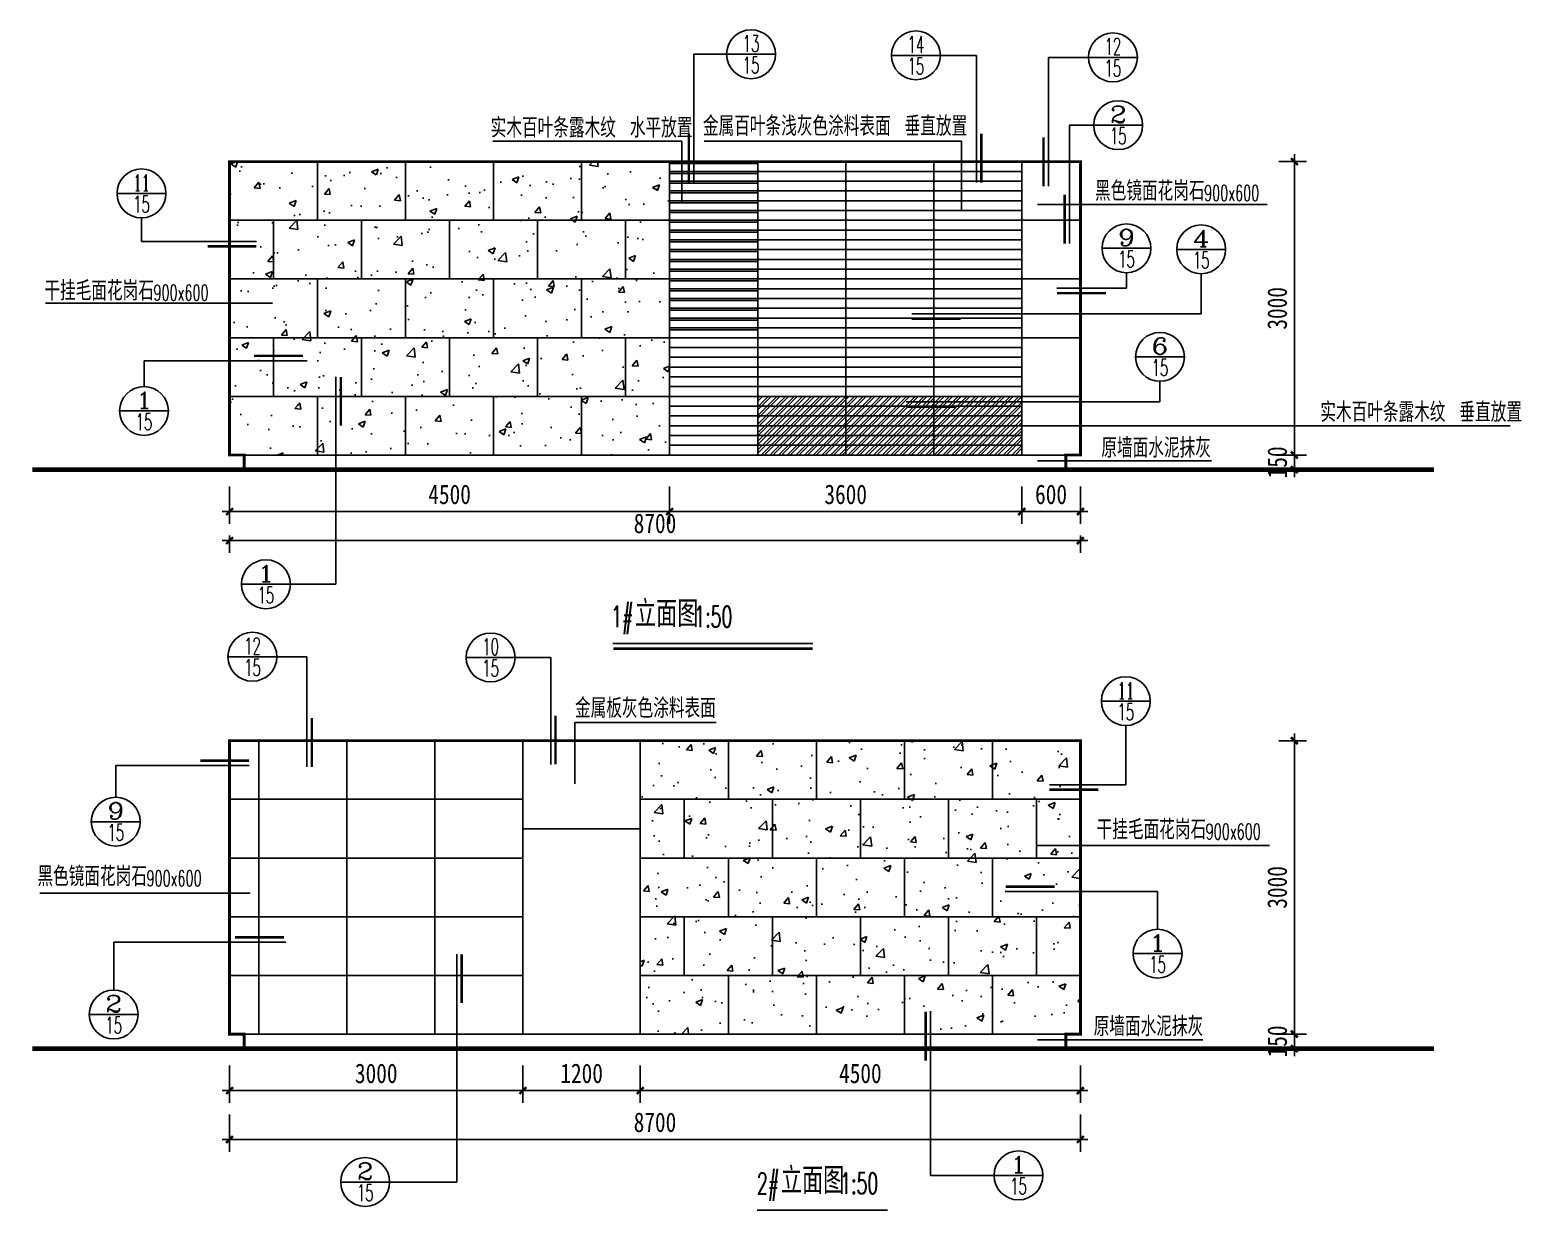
# Model space of a CAD drawing. Extents: x -18924 to 13328, y 126708 to 150963.
# Drawn here: x -18850 to -3601, y 138893 to 150963 of the extents above; entities that cross this region are included whole.
import ezdxf
from ezdxf.enums import TextEntityAlignment as Align

# ---------------------------------------------------------------- set-up
doc = ezdxf.new("R2010")
doc.units = 0
doc.header["$LTSCALE"] = 500
doc.header["$MEASUREMENT"] = 0
doc.header["$PDMODE"] = 34
doc.layers.get('0').update_dxf_attribs({"linetype": 'CONTINUOUS'})
doc.layers.get('DEFPOINTS').update_dxf_attribs({"linetype": 'CONTINUOUS'})
doc.layers.add('L-OBJECT', color=4, linetype='CONTINUOUS')
doc.layers.add('PUB_DIM', color=3, linetype='CONTINUOUS')
doc.styles.add('_HZTXT', font='txt.shx', dxfattribs={"width": 0.8, "bigfont": 'HZTXT.shx'})
doc.styles.add('_ROMANS', font='ROMANS.shx', dxfattribs={"width": 0.6})
doc.styles.add('COMP', font='COMPLEX', dxfattribs={"bigfont": 'hztxt'})
doc.styles.add('DIM_FONT', font='simhei.ttf', dxfattribs={"width": 0.8, "height": 200})
doc.dimstyles.new('DIMB', dxfattribs={"dimtxt": 300, "dimasz": 1, "dimexe": 250, "dimexo": 300, "dimgap": 150, "dimtad": 1, "dimdec": 0, "dimzin": 0, "dimtxsty": 'DIM_FONT', "dimblk": '_DIMX', "dimblk1": '_DIMX', "dimblk2": '_DIMX', "dimcen": 0.09, "dimse2": 1, "dimclrt": 7, "dimazin": 3, "dimtfac": 1, "dimtdec": 0, "dimtix": 1, "dimtmove": 0, "dimatfit": 3, "dimtolj": 1, "dimtzin": 0})
doc.dimstyles.new('DIMB50', dxfattribs={"dimscale": 0.5, "dimtxt": 300, "dimasz": 1, "dimexe": 250, "dimexo": 300, "dimgap": 150, "dimtad": 1, "dimdec": 0, "dimzin": 0, "dimtxsty": 'DIM_FONT', "dimblk": '_DIMX', "dimblk1": '_DIMX', "dimblk2": '_DIMX', "dimcen": 0.09, "dimse2": 1, "dimclrt": 7, "dimazin": 3, "dimtfac": 1, "dimtdec": 0, "dimtix": 1, "dimtmove": 0, "dimatfit": 3, "dimtolj": 1, "dimtzin": 0})

# ---------------------------------------------------------------- blocks, each defined once
blk = doc.blocks.new('_DIMX')
blk.add_line((-150, 0), (150, 0))
at = {"const_width": 50}
blk.add_lwpolyline([(-70, -70), (70, 70)], dxfattribs=at)
blk = doc.blocks.new('*D3')
at = {"color": 0, "linetype": 'BYBLOCK'}
for p, q in [((-6080, 149615), (-5795, 149615)), ((-5920, 149615), (-5920, 146616)), ((-6080, 146615), (-5795, 146615))]:
    blk.add_line(p, q, dxfattribs=at)
at = {"layer": 'DEFPOINTS', "color": 0, "linetype": 'BYBLOCK'}
for p in [(-6230, 149615), (-6230, 146615), (-5920, 146615)]:
    blk.add_point(p, dxfattribs=at)
at = {"color": 0, "linetype": 'BYBLOCK', "xscale": 0.5, "yscale": 0.5, "zscale": 0.5}
for p, rotation in [((-5920, 149615), 90), ((-5920, 146615), 270)]:
    blk.add_blockref('_DIMX', p, dxfattribs=dict(at, rotation=rotation))
at = {"color": 7, "linetype": 'BYBLOCK', "insert": (-6095, 148115), "char_height": 200, "attachment_point": 5, "rotation": 90, "style": 'DIM_FONT'}
blk.add_mtext('\\A1;3000', dxfattribs=at)
blk = doc.blocks.new('*D4')
at = {"color": 0, "linetype": 'BYBLOCK'}
for p, q in [((-6080, 146615), (-5795, 146615)), ((-5920, 146616), (-5920, 146616)), ((-5920, 146615), (-5920, 146465)), ((-6080, 146465), (-5795, 146465)), ((-5920, 146465), (-5920, 146464))]:
    blk.add_line(p, q, dxfattribs=at)
at = {"layer": 'DEFPOINTS', "color": 0, "linetype": 'BYBLOCK'}
for p in [(-6230, 146615), (-6230, 146465), (-5920, 146465)]:
    blk.add_point(p, dxfattribs=at)
at = {"color": 0, "linetype": 'BYBLOCK', "xscale": 0.5, "yscale": 0.5, "zscale": 0.5}
for p, rotation in [((-5920, 146615), 270), ((-5920, 146465), 90)]:
    blk.add_blockref('_DIMX', p, dxfattribs=dict(at, rotation=rotation))
at = {"color": 7, "linetype": 'BYBLOCK', "insert": (-6095, 146540), "char_height": 200, "attachment_point": 5, "rotation": 90, "style": 'DIM_FONT'}
blk.add_mtext('\\A1;150', dxfattribs=at)
blk = doc.blocks.new('*D5')
at = {"color": 0, "linetype": 'BYBLOCK'}
for p, q in [((-16808, 145793), (-16808, 145615)), ((-8108, 145793), (-8108, 145615)), ((-16807, 145740), (-8108, 145740))]:
    blk.add_line(p, q, dxfattribs=at)
at = {"layer": 'DEFPOINTS', "color": 0, "linetype": 'BYBLOCK'}
for p in [(-16808, 145943), (-8108, 145943), (-8108, 145740)]:
    blk.add_point(p, dxfattribs=at)
at = {"color": 0, "linetype": 'BYBLOCK', "xscale": 0.5, "yscale": 0.5, "zscale": 0.5, "rotation": 180}
blk.add_blockref('_DIMX', (-16808, 145740), dxfattribs=at)
at = {"color": 0, "linetype": 'BYBLOCK', "xscale": 0.5, "yscale": 0.5, "zscale": 0.5}
blk.add_blockref('_DIMX', (-8108, 145740), dxfattribs=at)
at = {"color": 7, "linetype": 'BYBLOCK', "insert": (-12458, 145915), "char_height": 200, "attachment_point": 5, "style": 'DIM_FONT'}
blk.add_mtext('\\A1;8700', dxfattribs=at)
blk = doc.blocks.new('*D6')
at = {"color": 0, "linetype": 'BYBLOCK'}
for p, q in [((-6080, 143694), (-5795, 143694)), ((-5920, 143694), (-5920, 140695)), ((-6080, 140694), (-5795, 140694))]:
    blk.add_line(p, q, dxfattribs=at)
at = {"layer": 'DEFPOINTS', "color": 0, "linetype": 'BYBLOCK'}
for p in [(-6230, 143694), (-6230, 140694), (-5920, 140694)]:
    blk.add_point(p, dxfattribs=at)
at = {"color": 0, "linetype": 'BYBLOCK', "xscale": 0.5, "yscale": 0.5, "zscale": 0.5}
for p, rotation in [((-5920, 143694), 90), ((-5920, 140694), 270)]:
    blk.add_blockref('_DIMX', p, dxfattribs=dict(at, rotation=rotation))
at = {"color": 7, "linetype": 'BYBLOCK', "insert": (-6095, 142194), "char_height": 200, "attachment_point": 5, "rotation": 90, "style": 'DIM_FONT'}
blk.add_mtext('\\A1;3000', dxfattribs=at)
blk = doc.blocks.new('*D7')
at = {"color": 0, "linetype": 'BYBLOCK'}
for p, q in [((-6080, 140694), (-5795, 140694)), ((-5920, 140695), (-5920, 140695)), ((-5920, 140694), (-5920, 140544)), ((-6080, 140544), (-5795, 140544)), ((-5920, 140544), (-5920, 140543))]:
    blk.add_line(p, q, dxfattribs=at)
at = {"layer": 'DEFPOINTS', "color": 0, "linetype": 'BYBLOCK'}
for p in [(-6230, 140694), (-6230, 140544), (-5920, 140544)]:
    blk.add_point(p, dxfattribs=at)
at = {"color": 0, "linetype": 'BYBLOCK', "xscale": 0.5, "yscale": 0.5, "zscale": 0.5}
for p, rotation in [((-5920, 140694), 270), ((-5920, 140544), 90)]:
    blk.add_blockref('_DIMX', p, dxfattribs=dict(at, rotation=rotation))
at = {"color": 7, "linetype": 'BYBLOCK', "insert": (-6095, 140619), "char_height": 200, "attachment_point": 5, "rotation": 90, "style": 'DIM_FONT'}
blk.add_mtext('\\A1;150', dxfattribs=at)
blk = doc.blocks.new('*D8')
at = {"color": 0, "linetype": 'BYBLOCK'}
for p, q in [((-16808, 139872), (-16808, 139491)), ((-8108, 139872), (-8108, 139491)), ((-16807, 139616), (-8108, 139616))]:
    blk.add_line(p, q, dxfattribs=at)
at = {"layer": 'DEFPOINTS', "color": 0, "linetype": 'BYBLOCK'}
for p in [(-16808, 140022), (-8108, 140022), (-8108, 139616)]:
    blk.add_point(p, dxfattribs=at)
at = {"color": 0, "linetype": 'BYBLOCK', "xscale": 0.5, "yscale": 0.5, "zscale": 0.5, "rotation": 180}
blk.add_blockref('_DIMX', (-16808, 139616), dxfattribs=at)
at = {"color": 0, "linetype": 'BYBLOCK', "xscale": 0.5, "yscale": 0.5, "zscale": 0.5}
blk.add_blockref('_DIMX', (-8108, 139616), dxfattribs=at)
at = {"color": 7, "linetype": 'BYBLOCK', "insert": (-12458, 139791), "char_height": 200, "attachment_point": 5, "style": 'DIM_FONT'}
blk.add_mtext('\\A1;8700', dxfattribs=at)
blk = doc.blocks.new('*D23')
at = {"color": 0, "linetype": 'BYBLOCK'}
for p, q in [((-16808, 146293), (-16808, 145912)), ((-12308, 146293), (-12308, 145912)), ((-16807, 146037), (-12308, 146037))]:
    blk.add_line(p, q, dxfattribs=at)
at = {"layer": 'DEFPOINTS', "color": 0, "linetype": 'BYBLOCK'}
for p in [(-16808, 146443), (-12308, 146443), (-12308, 146037)]:
    blk.add_point(p, dxfattribs=at)
at = {"color": 0, "linetype": 'BYBLOCK', "xscale": 0.5, "yscale": 0.5, "zscale": 0.5, "rotation": 180}
blk.add_blockref('_DIMX', (-16808, 146037), dxfattribs=at)
at = {"color": 0, "linetype": 'BYBLOCK', "xscale": 0.5, "yscale": 0.5, "zscale": 0.5}
blk.add_blockref('_DIMX', (-12308, 146037), dxfattribs=at)
at = {"color": 7, "linetype": 'BYBLOCK', "insert": (-14558, 146212), "char_height": 200, "attachment_point": 5, "style": 'DIM_FONT'}
blk.add_mtext('\\A1;4500', dxfattribs=at)
blk = doc.blocks.new('*D24')
at = {"color": 0, "linetype": 'BYBLOCK'}
for p, q in [((-12308, 146293), (-12308, 145912)), ((-8708, 146293), (-8708, 145912)), ((-12307, 146037), (-8708, 146037))]:
    blk.add_line(p, q, dxfattribs=at)
at = {"layer": 'DEFPOINTS', "color": 0, "linetype": 'BYBLOCK'}
for p in [(-12308, 146443), (-8708, 146443), (-8708, 146037)]:
    blk.add_point(p, dxfattribs=at)
at = {"color": 0, "linetype": 'BYBLOCK', "xscale": 0.5, "yscale": 0.5, "zscale": 0.5, "rotation": 180}
blk.add_blockref('_DIMX', (-12308, 146037), dxfattribs=at)
at = {"color": 0, "linetype": 'BYBLOCK', "xscale": 0.5, "yscale": 0.5, "zscale": 0.5}
blk.add_blockref('_DIMX', (-8708, 146037), dxfattribs=at)
at = {"color": 7, "linetype": 'BYBLOCK', "insert": (-10508, 146212), "char_height": 200, "attachment_point": 5, "style": 'DIM_FONT'}
blk.add_mtext('\\A1;3600', dxfattribs=at)
blk = doc.blocks.new('*D25')
at = {"color": 0, "linetype": 'BYBLOCK'}
for p, q in [((-8708, 146293), (-8708, 145912)), ((-8108, 146293), (-8108, 145912)), ((-8707, 146037), (-8108, 146037))]:
    blk.add_line(p, q, dxfattribs=at)
at = {"layer": 'DEFPOINTS', "color": 0, "linetype": 'BYBLOCK'}
for p in [(-8708, 146443), (-8108, 146443), (-8108, 146037)]:
    blk.add_point(p, dxfattribs=at)
at = {"color": 0, "linetype": 'BYBLOCK', "xscale": 0.5, "yscale": 0.5, "zscale": 0.5, "rotation": 180}
blk.add_blockref('_DIMX', (-8708, 146037), dxfattribs=at)
at = {"color": 0, "linetype": 'BYBLOCK', "xscale": 0.5, "yscale": 0.5, "zscale": 0.5}
blk.add_blockref('_DIMX', (-8108, 146037), dxfattribs=at)
at = {"color": 7, "linetype": 'BYBLOCK', "insert": (-8408, 146212), "char_height": 200, "attachment_point": 5, "style": 'DIM_FONT'}
blk.add_mtext('\\A1;600', dxfattribs=at)
blk = doc.blocks.new('*D26')
at = {"color": 0, "linetype": 'BYBLOCK'}
for p, q in [((-16808, 140372), (-16808, 139991)), ((-13808, 140372), (-13808, 139991)), ((-16807, 140116), (-13808, 140116))]:
    blk.add_line(p, q, dxfattribs=at)
at = {"layer": 'DEFPOINTS', "color": 0, "linetype": 'BYBLOCK'}
for p in [(-16808, 140522), (-13808, 140522), (-13808, 140116)]:
    blk.add_point(p, dxfattribs=at)
at = {"color": 0, "linetype": 'BYBLOCK', "xscale": 0.5, "yscale": 0.5, "zscale": 0.5, "rotation": 180}
blk.add_blockref('_DIMX', (-16808, 140116), dxfattribs=at)
at = {"color": 0, "linetype": 'BYBLOCK', "xscale": 0.5, "yscale": 0.5, "zscale": 0.5}
blk.add_blockref('_DIMX', (-13808, 140116), dxfattribs=at)
at = {"color": 7, "linetype": 'BYBLOCK', "insert": (-15308, 140291), "char_height": 200, "attachment_point": 5, "style": 'DIM_FONT'}
blk.add_mtext('\\A1;3000', dxfattribs=at)
blk = doc.blocks.new('*D27')
at = {"color": 0, "linetype": 'BYBLOCK'}
for p, q in [((-13808, 140372), (-13808, 139991)), ((-12608, 140372), (-12608, 139991)), ((-13807, 140116), (-12608, 140116))]:
    blk.add_line(p, q, dxfattribs=at)
at = {"layer": 'DEFPOINTS', "color": 0, "linetype": 'BYBLOCK'}
for p in [(-13808, 140522), (-12608, 140522), (-12608, 140116)]:
    blk.add_point(p, dxfattribs=at)
at = {"color": 0, "linetype": 'BYBLOCK', "xscale": 0.5, "yscale": 0.5, "zscale": 0.5, "rotation": 180}
blk.add_blockref('_DIMX', (-13808, 140116), dxfattribs=at)
at = {"color": 0, "linetype": 'BYBLOCK', "xscale": 0.5, "yscale": 0.5, "zscale": 0.5}
blk.add_blockref('_DIMX', (-12608, 140116), dxfattribs=at)
at = {"color": 7, "linetype": 'BYBLOCK', "insert": (-13208, 140291), "char_height": 200, "attachment_point": 5, "style": 'DIM_FONT'}
blk.add_mtext('\\A1;1200', dxfattribs=at)
blk = doc.blocks.new('*D28')
at = {"color": 0, "linetype": 'BYBLOCK'}
for p, q in [((-12608, 140372), (-12608, 139991)), ((-8108, 140372), (-8108, 139991)), ((-12607, 140116), (-8108, 140116))]:
    blk.add_line(p, q, dxfattribs=at)
at = {"layer": 'DEFPOINTS', "color": 0, "linetype": 'BYBLOCK'}
for p in [(-12608, 140522), (-8108, 140522), (-8108, 140116)]:
    blk.add_point(p, dxfattribs=at)
at = {"color": 0, "linetype": 'BYBLOCK', "xscale": 0.5, "yscale": 0.5, "zscale": 0.5, "rotation": 180}
blk.add_blockref('_DIMX', (-12608, 140116), dxfattribs=at)
at = {"color": 0, "linetype": 'BYBLOCK', "xscale": 0.5, "yscale": 0.5, "zscale": 0.5}
blk.add_blockref('_DIMX', (-8108, 140116), dxfattribs=at)
at = {"color": 7, "linetype": 'BYBLOCK', "insert": (-10358, 140291), "char_height": 200, "attachment_point": 5, "style": 'DIM_FONT'}
blk.add_mtext('\\A1;4500', dxfattribs=at)
blk = doc.blocks.new('_INDEX')
blk.add_line((-0.5, 0), (0.5, 0))
blk.add_circle((0, 0), 0.5)
at = {"style": 'COMP'}
for tag, width, p, p2 in [('1', 2.333333, (-0.17, 0.05), (0.17, 0.05)), ('-', 1.166667, (-0.17, -0.39), (0.17, -0.39))]:
    blk.add_attdef(tag, text='', height=0.34, dxfattribs=dict(at, width=width)).set_placement(p, p2, align=Align.FIT)

msp = doc.modelspace()

# ---------------------------------------------------------------- hatches: boundary and pattern name
at = {"layer": 'L-OBJECT'}
h = msp.add_hatch(dxfattribs=at)
h.set_pattern_fill('AR-CONC', color=256, scale=100, style=0)
h.set_pattern_definition([(50, (80728.66, 54248.65), (717.2602, -62.7521), [75, -825]), (355, (80728.66, 54248.65), (-138.7513, 752.192), [60, -660]), (100.4514, (80788.4, 54243.4), (578.5094, 689.4395), [63.74, -701.142]), (46.1842, (80728.7, 54448.65), (1067.241, -165.519), [112.5, -1237.5]), (96.6356, (80817.6, 54434.9), (934.663, 974.118), [95.61, -1051.713]), (351.1842, (80728.7, 54448.7), (934.662, 974.119), [90, -990]), (21, (80828.66, 54398.65), (596.907, -402.619), [75, -825]), (326, (80828.66, 54398.65), (243.3153, 725.15), [60, -660]), (71.4514, (80878.4, 54365.1), (840.2226, 322.5305), [63.74, -701.142]), (37.5, (80728.66, 54248.65), (12.15986, 332.89385), [0, -652, 0, -670, 0, -662.5]), (7.5, (80728.66, 54248.65), (263.0695, 394.4117), [0, -382, 0, -637, 0, -252.5]), (327.5, (80505.66, 54248.65), (533.82244, -22.55487), [0, -250, 0, -780, 0, -1035]), (317.5, (80405.66, 54248.65), (583.1862, 100.105), [0, -325, 0, -518, 0, -735])])
h.paths.add_polyline_path([(-15907.9, 149015.2), (-15907.9, 149615.2), (-16807.9, 149615.2), (-16807.9, 149015.2)])
h.paths.add_polyline_path([(-15007.9, 149015.2), (-15007.9, 149615.2), (-15907.9, 149615.2), (-15907.9, 149015.2)])
h.paths.add_polyline_path([(-14107.9, 149015.2), (-14107.9, 149615.2), (-15007.9, 149615.2), (-15007.9, 149015.2)])
h.paths.add_polyline_path([(-13207.9, 149015.2), (-13207.9, 149615.2), (-14107.9, 149615.2), (-14107.9, 149015.2)])
h.paths.add_polyline_path([(-12307.9, 149015.2), (-12307.9, 149615.2), (-13207.9, 149615.2), (-13207.9, 149015.2)])
h.paths.add_polyline_path([(-12757.9, 148415.2), (-12307.9, 148415.2), (-12307.9, 149015.2), (-12757.9, 149015.2)])
h.paths.add_polyline_path([(-12757.9, 148415.2), (-12757.9, 149015.2), (-13657.9, 149015.2), (-13657.9, 148415.2)])
h.paths.add_polyline_path([(-13657.9, 148415.2), (-13657.9, 149015.2), (-14557.9, 149015.2), (-14557.9, 148415.2)])
h.paths.add_polyline_path([(-14557.9, 148415.2), (-14557.9, 149015.2), (-15457.9, 149015.2), (-15457.9, 148415.2)])
h.paths.add_polyline_path([(-15457.9, 149015.2), (-16357.9, 149015.2), (-16357.9, 148415.2), (-15457.9, 148415.2)])
h.paths.add_polyline_path([(-16357.9, 149015.2), (-16807.9, 149015.2), (-16807.9, 148415.2), (-16357.9, 148415.2)])
h.paths.add_polyline_path([(-16807.9, 147815.2), (-15907.9, 147815.2), (-15907.9, 148415.2), (-16807.9, 148415.2)])
h.paths.add_polyline_path([(-15007.9, 147815.2), (-15007.9, 148415.2), (-15907.9, 148415.2), (-15907.9, 147815.2)])
h.paths.add_polyline_path([(-14107.9, 147815.2), (-14107.9, 148415.2), (-15007.9, 148415.2), (-15007.9, 147815.2)])
h.paths.add_polyline_path([(-13207.9, 147815.2), (-13207.9, 148415.2), (-14107.9, 148415.2), (-14107.9, 147815.2)])
h.paths.add_polyline_path([(-12307.9, 147815.2), (-12307.9, 148415.2), (-13207.9, 148415.2), (-13207.9, 147815.2)])
h.paths.add_polyline_path([(-12757.9, 147215.2), (-12307.9, 147215.2), (-12307.9, 147815.2), (-12757.9, 147815.2)])
h.paths.add_polyline_path([(-13657.9, 147815.2), (-13657.9, 147215.2), (-12757.9, 147215.2), (-12757.9, 147815.2)])
h.paths.add_polyline_path([(-14557.9, 147215.2), (-13657.9, 147215.2), (-13657.9, 147815.2), (-14557.9, 147815.2)])
h.paths.add_polyline_path([(-14557.9, 147215.2), (-14557.9, 147815.2), (-15457.9, 147815.2), (-15457.9, 147215.2)])
h.paths.add_polyline_path([(-16357.9, 147215.2), (-15457.9, 147215.2), (-15457.9, 147815.2), (-16357.9, 147815.2)])
h.paths.add_polyline_path([(-16357.9, 147815.2), (-16807.9, 147815.2), (-16807.9, 147215.2), (-16357.9, 147215.2)])
h.paths.add_polyline_path([(-16807.9, 147215.2), (-16807.9, 146615.2), (-15907.9, 146615.2), (-15907.9, 147215.2)])
h.paths.add_polyline_path([(-15907.9, 147215.2), (-15907.9, 146615.2), (-15007.9, 146615.2), (-15007.9, 147215.2)])
h.paths.add_polyline_path([(-14107.9, 146615.2), (-14107.9, 147215.2), (-15007.9, 147215.2), (-15007.9, 146615.2)])
h.paths.add_polyline_path([(-13207.9, 147215.2), (-14107.9, 147215.2), (-14107.9, 146615.2), (-13207.9, 146615.2)])
h.paths.add_polyline_path([(-12307.9, 147215.2), (-13207.9, 147215.2), (-13207.9, 146615.2), (-12307.9, 146615.2)])
h = msp.add_hatch(dxfattribs=at)
h.set_pattern_fill('STEEL', color=256, scale=500, angle=180, style=0)
h.set_pattern_definition([(225, (80728.66, 54248.65), (44.194174, -44.194174), []), (225, (80728.66, 54217.4), (44.194174, -44.194174), [])])
h.paths.add_polyline_path([(-11407.9, 146615.2), (-8707.9, 146615.2), (-8707.9, 147215.2), (-11407.9, 147215.2)])
h = msp.add_hatch(dxfattribs=at)
h.set_pattern_fill('AR-CONC', color=256, scale=100, style=0)
h.set_pattern_definition([(50, (80728.66, 53327.94), (717.2602, -62.7521), [75, -825]), (355, (80728.66, 53327.94), (-138.7513, 752.192), [60, -660]), (100.4514, (80788.4, 53322.7), (578.5094, 689.4395), [63.74, -701.142]), (46.1842, (80728.7, 53527.9), (1067.241, -165.519), [112.5, -1237.5]), (96.6356, (80817.6, 53514.1), (934.663, 974.118), [95.61, -1051.713]), (351.1842, (80728.7, 53527.9), (934.662, 974.119), [90, -990]), (21, (80828.66, 53477.94), (596.907, -402.619), [75, -825]), (326, (80828.66, 53477.94), (243.3153, 725.15), [60, -660]), (71.4514, (80878.4, 53444.4), (840.2226, 322.5305), [63.74, -701.142]), (37.5, (80728.66, 53327.94), (12.15986, 332.89385), [0, -652, 0, -670, 0, -662.5]), (7.5, (80728.66, 53327.94), (263.0695, 394.4117), [0, -382, 0, -637, 0, -252.5]), (327.5, (80505.66, 53327.94), (533.82244, -22.55487), [0, -250, 0, -780, 0, -1035]), (317.5, (80405.66, 53327.94), (583.1862, 100.105), [0, -325, 0, -518, 0, -735])])
h.paths.add_polyline_path([(-11707.9, 143094.4), (-11707.9, 143694.4), (-12607.9, 143694.4), (-12607.9, 143094.4)])
h.paths.add_polyline_path([(-10807.9, 143094.4), (-10807.9, 143694.4), (-11707.9, 143694.4), (-11707.9, 143094.4)])
h.paths.add_polyline_path([(-12157.9, 143094.4), (-12157.9, 142494.4), (-11257.9, 142494.4), (-11257.9, 143094.4)])
h.paths.add_polyline_path([(-12157.9, 143094.4), (-12607.9, 143094.4), (-12607.9, 142494.4), (-12157.9, 142494.4)])
h.paths.add_polyline_path([(-12607.9, 142494.4), (-12607.9, 141894.4), (-11707.9, 141894.4), (-11707.9, 142494.4)])
h.paths.add_polyline_path([(-11707.9, 141894.4), (-10807.9, 141894.4), (-10807.9, 142494.4), (-11707.9, 142494.4)])
h.paths.add_polyline_path([(-9907.9, 141894.4), (-9907.9, 142494.4), (-10807.9, 142494.4), (-10807.9, 141894.4)])
h.paths.add_polyline_path([(-10357.9, 143094.4), (-11257.9, 143094.4), (-11257.9, 142494.4), (-10357.9, 142494.4)])
h.paths.add_polyline_path([(-9457.9, 142494.4), (-9457.9, 143094.4), (-10357.9, 143094.4), (-10357.9, 142494.4)])
h.paths.add_polyline_path([(-9907.9, 143094.4), (-9907.9, 143694.4), (-10807.9, 143694.4), (-10807.9, 143094.4)])
h.paths.add_polyline_path([(-9007.9, 143094.4), (-9007.9, 143694.4), (-9907.9, 143694.4), (-9907.9, 143094.4)])
h.paths.add_polyline_path([(-8107.9, 143094.4), (-8107.9, 143694.4), (-9007.9, 143694.4), (-9007.9, 143094.4)])
h.paths.add_polyline_path([(-8557.9, 142494.4), (-8107.9, 142494.4), (-8107.9, 143094.4), (-8557.9, 143094.4)])
h.paths.add_polyline_path([(-8557.9, 143094.4), (-9457.9, 143094.4), (-9457.9, 142494.4), (-8557.9, 142494.4)])
h.paths.add_polyline_path([(-9007.9, 142494.4), (-9907.9, 142494.4), (-9907.9, 141894.4), (-9007.9, 141894.4)])
h.paths.add_polyline_path([(-9007.9, 141894.4), (-8107.9, 141894.4), (-8107.9, 142494.4), (-9007.9, 142494.4)])
h.paths.add_polyline_path([(-8557.9, 141294.4), (-8107.9, 141294.4), (-8107.9, 141894.4), (-8557.9, 141894.4)])
h.paths.add_polyline_path([(-9457.9, 141894.4), (-9457.9, 141294.4), (-8557.9, 141294.4), (-8557.9, 141894.4)])
h.paths.add_polyline_path([(-10357.9, 141894.4), (-10357.9, 141294.4), (-9457.9, 141294.4), (-9457.9, 141894.4)])
h.paths.add_polyline_path([(-11257.9, 141894.4), (-11257.9, 141294.4), (-10357.9, 141294.4), (-10357.9, 141894.4)])
h.paths.add_polyline_path([(-11257.9, 141894.4), (-12157.9, 141894.4), (-12157.9, 141294.4), (-11257.9, 141294.4)])
h.paths.add_polyline_path([(-12157.9, 141894.4), (-12607.9, 141894.4), (-12607.9, 141294.4), (-12157.9, 141294.4)])
h.paths.add_polyline_path([(-11707.9, 140694.4), (-11707.9, 141294.4), (-12607.9, 141294.4), (-12607.9, 140694.4)])
h.paths.add_polyline_path([(-11707.9, 140694.4), (-10807.9, 140694.4), (-10807.9, 141294.4), (-11707.9, 141294.4)])
h.paths.add_polyline_path([(-10807.9, 140694.4), (-9907.9, 140694.4), (-9907.9, 141294.4), (-10807.9, 141294.4)])
h.paths.add_polyline_path([(-9907.9, 141294.4), (-9907.9, 140694.4), (-9007.9, 140694.4), (-9007.9, 141294.4)])
h.paths.add_polyline_path([(-8107.9, 140694.4), (-8107.9, 141294.4), (-9007.9, 141294.4), (-9007.9, 140694.4)])

# ---------------------------------------------------------------- linework, layer by layer
for p, q in [((-8107.9, 149615.2), (-16807.9, 149615.2)), ((-16807.9, 149615.2), (-16807.9, 146615.2)), ((-8107.9, 149615.2), (-16807.9, 149615.2)), ((-15907.9, 149615.2), (-15907.9, 149015.2)), ((-15007.9, 149615.2), (-15007.9, 149015.2)), ((-14107.9, 149615.2), (-14107.9, 149015.2)), ((-13207.9, 149615.2), (-13207.9, 149015.2)), ((-12307.9, 149615.2), (-12307.9, 146615.2)), ((-11407.9, 149595.2), (-12307.9, 149595.2)), ((-11407.9, 149615.2), (-11407.9, 146615.2)), ((-10507.9, 146615.2), (-10507.9, 149615.2)), ((-9607.9, 149615.2), (-9607.9, 146615.2)), ((-8707.9, 149615.2), (-8707.9, 146615.2)), ((-8107.9, 149615.2), (-8107.9, 146615.2)), ((-11407.9, 149515.2), (-12307.9, 149515.2)), ((-11407.9, 149495.2), (-12307.9, 149495.2)), ((-10507.9, 149515.2), (-11407.9, 149515.2)), ((-9607.9, 149515.2), (-10507.9, 149515.2)), ((-9607.9, 149515.2), (-8707.9, 149515.2)), ((-11407.9, 149415.2), (-12307.9, 149415.2)), ((-11407.9, 149395.2), (-12307.9, 149395.2)), ((-11407.9, 149315.2), (-12307.9, 149315.2)), ((-11407.9, 149295.2), (-12307.9, 149295.2)), ((-10507.9, 149415.2), (-11407.9, 149415.2)), ((-10507.9, 149315.2), (-11407.9, 149315.2)), ((-9607.9, 149415.2), (-10507.9, 149415.2)), ((-9607.9, 149315.2), (-10507.9, 149315.2)), ((-9607.9, 149415.2), (-8707.9, 149415.2)), ((-9607.9, 149315.2), (-8707.9, 149315.2)), ((-11407.9, 149215.2), (-12307.9, 149215.2)), ((-11407.9, 149195.2), (-12307.9, 149195.2)), ((-10507.9, 149215.2), (-11407.9, 149215.2)), ((-9607.9, 149215.2), (-10507.9, 149215.2)), ((-9607.9, 149215.2), (-8707.9, 149215.2)), ((-8107.9, 149015.2), (-16807.9, 149015.2)), ((-16357.9, 149015.2), (-16357.9, 148415.2)), ((-15457.9, 149015.2), (-15457.9, 148415.2)), ((-14557.9, 149015.2), (-14557.9, 148415.2)), ((-13657.9, 149015.2), (-13657.9, 148415.2)), ((-12757.9, 149015.2), (-12757.9, 148415.2)), ((-11407.9, 149115.2), (-12307.9, 149115.2)), ((-11407.9, 149095.2), (-12307.9, 149095.2)), ((-11407.9, 148995.2), (-12307.9, 148995.2)), ((-10507.9, 149115.2), (-11407.9, 149115.2)), ((-9607.9, 149115.2), (-10507.9, 149115.2)), ((-9607.9, 149115.2), (-8707.9, 149115.2)), ((-11407.9, 148915.2), (-12307.9, 148915.2)), ((-11407.9, 148895.2), (-12307.9, 148895.2)), ((-10507.9, 148915.2), (-11407.9, 148915.2)), ((-9607.9, 148915.2), (-10507.9, 148915.2)), ((-9607.9, 148915.2), (-8707.9, 148915.2)), ((-11407.9, 148815.2), (-12307.9, 148815.2)), ((-11407.9, 148795.2), (-12307.9, 148795.2)), ((-11407.9, 148715.2), (-12307.9, 148715.2)), ((-11407.9, 148695.2), (-12307.9, 148695.2)), ((-10507.9, 148815.2), (-11407.9, 148815.2)), ((-10507.9, 148715.2), (-11407.9, 148715.2)), ((-9607.9, 148815.2), (-10507.9, 148815.2)), ((-9607.9, 148715.2), (-10507.9, 148715.2)), ((-9607.9, 148815.2), (-8707.9, 148815.2)), ((-9607.9, 148715.2), (-8707.9, 148715.2)), ((-11407.9, 148615.2), (-12307.9, 148615.2)), ((-11407.9, 148595.2), (-12307.9, 148595.2)), ((-10507.9, 148615.2), (-11407.9, 148615.2)), ((-9607.9, 148615.2), (-10507.9, 148615.2)), ((-9607.9, 148615.2), (-8707.9, 148615.2)), ((-8107.9, 148415.2), (-16807.9, 148415.2)), ((-15907.9, 148415.2), (-15907.9, 147815.2)), ((-15007.9, 148415.2), (-15007.9, 147815.2)), ((-14107.9, 148415.2), (-14107.9, 147815.2)), ((-13207.9, 148415.2), (-13207.9, 147815.2)), ((-11407.9, 148515.2), (-12307.9, 148515.2)), ((-11407.9, 148495.2), (-12307.9, 148495.2)), ((-11407.9, 148395.2), (-12307.9, 148395.2)), ((-10507.9, 148515.2), (-11407.9, 148515.2)), ((-9607.9, 148515.2), (-10507.9, 148515.2)), ((-9607.9, 148515.2), (-8707.9, 148515.2)), ((-11407.9, 148315.2), (-12307.9, 148315.2)), ((-11407.9, 148295.2), (-12307.9, 148295.2)), ((-10507.9, 148315.2), (-11407.9, 148315.2)), ((-9607.9, 148315.2), (-10507.9, 148315.2)), ((-9607.9, 148315.2), (-8707.9, 148315.2)), ((-11407.9, 148215.2), (-12307.9, 148215.2)), ((-11407.9, 148195.2), (-12307.9, 148195.2)), ((-11407.9, 148115.2), (-12307.9, 148115.2)), ((-11407.9, 148095.2), (-12307.9, 148095.2)), ((-10507.9, 148215.2), (-11407.9, 148215.2)), ((-10507.9, 148115.2), (-11407.9, 148115.2)), ((-9607.9, 148215.2), (-10507.9, 148215.2)), ((-9607.9, 148115.2), (-10507.9, 148115.2)), ((-9607.9, 148215.2), (-8707.9, 148215.2)), ((-9607.9, 148115.2), (-8707.9, 148115.2)), ((-11407.9, 148015.2), (-12307.9, 148015.2)), ((-11407.9, 147995.2), (-12307.9, 147995.2)), ((-11407.9, 147915.2), (-12307.9, 147915.2)), ((-10507.9, 148015.2), (-11407.9, 148015.2)), ((-10507.9, 147915.2), (-11407.9, 147915.2)), ((-9607.9, 148015.2), (-10507.9, 148015.2)), ((-9607.9, 147915.2), (-10507.9, 147915.2)), ((-9607.9, 148015.2), (-8707.9, 148015.2)), ((-9607.9, 147915.2), (-8707.9, 147915.2)), ((-8107.9, 147815.2), (-16807.9, 147815.2)), ((-16357.9, 147815.2), (-16357.9, 147215.2)), ((-15457.9, 147815.2), (-15457.9, 147215.2)), ((-14557.9, 147815.2), (-14557.9, 147215.2)), ((-13657.9, 147815.2), (-13657.9, 147215.2)), ((-12757.9, 147815.2), (-12757.9, 147215.2)), ((-11407.9, 147895.2), (-12307.9, 147895.2)), ((-11407.9, 147715.2), (-12307.9, 147715.2)), ((-11407.9, 147615.2), (-12307.9, 147615.2)), ((-10507.9, 147715.2), (-11407.9, 147715.2)), ((-10507.9, 147615.2), (-11407.9, 147615.2)), ((-9607.9, 147715.2), (-10507.9, 147715.2)), ((-9607.9, 147615.2), (-10507.9, 147615.2)), ((-9607.9, 147715.2), (-8707.9, 147715.2)), ((-9607.9, 147615.2), (-8707.9, 147615.2)), ((-11407.9, 147515.2), (-12307.9, 147515.2)), ((-10507.9, 147515.2), (-11407.9, 147515.2)), ((-9607.9, 147515.2), (-10507.9, 147515.2)), ((-9607.9, 147515.2), (-8707.9, 147515.2)), ((-11407.9, 147415.2), (-12307.9, 147415.2)), ((-11407.9, 147315.2), (-12307.9, 147315.2)), ((-10507.9, 147415.2), (-11407.9, 147415.2)), ((-10507.9, 147315.2), (-11407.9, 147315.2)), ((-9607.9, 147415.2), (-10507.9, 147415.2)), ((-9607.9, 147315.2), (-10507.9, 147315.2)), ((-9607.9, 147415.2), (-8707.9, 147415.2)), ((-9607.9, 147315.2), (-8707.9, 147315.2)), ((-8107.9, 147215.2), (-16807.9, 147215.2)), ((-15907.9, 147215.2), (-15907.9, 146615.2)), ((-15007.9, 147215.2), (-15007.9, 146615.2)), ((-14107.9, 147215.2), (-14107.9, 146615.2)), ((-13207.9, 147215.2), (-13207.9, 146615.2)), ((-11407.9, 147115.2), (-12307.9, 147115.2)), ((-11407.9, 147015.2), (-12307.9, 147015.2)), ((-10507.9, 147115.2), (-11407.9, 147115.2)), ((-10507.9, 147015.2), (-11407.9, 147015.2)), ((-9607.9, 147115.2), (-10507.9, 147115.2)), ((-9607.9, 147015.2), (-10507.9, 147015.2)), ((-9607.9, 147115.2), (-8707.9, 147115.2)), ((-9607.9, 147015.2), (-8707.9, 147015.2)), ((-11407.9, 146915.2), (-12307.9, 146915.2)), ((-10507.9, 146915.2), (-11407.9, 146915.2)), ((-9607.9, 146915.2), (-10507.9, 146915.2)), ((-9607.9, 146915.2), (-8707.9, 146915.2)), ((-11407.9, 146815.2), (-12307.9, 146815.2)), ((-11407.9, 146715.2), (-12307.9, 146715.2)), ((-10507.9, 146815.2), (-11407.9, 146815.2)), ((-10507.9, 146715.2), (-11407.9, 146715.2)), ((-9607.9, 146815.2), (-10507.9, 146815.2)), ((-9607.9, 146715.2), (-10507.9, 146715.2)), ((-9607.9, 146815.2), (-8707.9, 146815.2)), ((-9607.9, 146715.2), (-8707.9, 146715.2)), ((-8107.9, 146615.2), (-16807.9, 146615.2)), ((-16657.9, 146615.2), (-16657.9, 146465.2)), ((-8257.9, 146615.2), (-8257.9, 146465.2)), ((-12889.1, 144688.2), (-10845.3, 144688.2)), ((-16807.9, 143694.4), (-16807.9, 140694.4)), ((-8107.9, 143694.4), (-16807.9, 143694.4)), ((-16507.9, 143694.4), (-16507.9, 140694.4)), ((-15607.9, 143694.4), (-15607.9, 140694.4)), ((-14707.9, 143694.4), (-14707.9, 140694.4)), ((-13807.9, 143694.4), (-13807.9, 140694.4)), ((-12607.9, 143694.4), (-12607.9, 140694.4)), ((-11707.9, 143694.4), (-11707.9, 143094.4)), ((-10807.9, 143694.4), (-10807.9, 143094.4)), ((-9907.9, 143694.4), (-9907.9, 143094.4)), ((-9007.9, 143694.4), (-9007.9, 143094.4)), ((-8107.9, 143694.4), (-8107.9, 140694.4)), ((-13807.9, 143094.4), (-16807.9, 143094.4)), ((-8107.9, 143094.4), (-12607.9, 143094.4)), ((-12157.9, 143094.4), (-12157.9, 142494.4)), ((-11257.9, 143094.4), (-11257.9, 142494.4)), ((-10357.9, 143094.4), (-10357.9, 142494.4)), ((-9457.9, 143094.4), (-9457.9, 142494.4)), ((-8557.9, 143094.4), (-8557.9, 142494.4)), ((-12607.9, 142794.4), (-13807.9, 142794.4)), ((-13807.9, 142494.4), (-16807.9, 142494.4)), ((-8107.9, 142494.4), (-12607.9, 142494.4)), ((-11707.9, 142494.4), (-11707.9, 141894.4)), ((-10807.9, 142494.4), (-10807.9, 141894.4)), ((-9907.9, 142494.4), (-9907.9, 141894.4)), ((-9007.9, 142494.4), (-9007.9, 141894.4)), ((-13807.9, 141894.4), (-16807.9, 141894.4)), ((-8107.9, 141894.4), (-12607.9, 141894.4)), ((-12157.9, 141894.4), (-12157.9, 141294.4)), ((-11257.9, 141894.4), (-11257.9, 141294.4)), ((-10357.9, 141894.4), (-10357.9, 141294.4)), ((-9457.9, 141894.4), (-9457.9, 141294.4)), ((-8557.9, 141894.4), (-8557.9, 141294.4)), ((-13807.9, 141294.4), (-16807.9, 141294.4)), ((-8107.9, 141294.4), (-12607.9, 141294.4)), ((-11707.9, 141294.4), (-11707.9, 140694.4)), ((-10807.9, 141294.4), (-10807.9, 140694.4)), ((-9907.9, 141294.4), (-9907.9, 140694.4)), ((-9007.9, 141294.4), (-9007.9, 140694.4)), ((-8107.9, 140694.4), (-16807.9, 140694.4)), ((-16657.9, 140694.4), (-16657.9, 140544.4)), ((-8257.9, 140694.4), (-8257.9, 140544.4)), ((-11413.1, 138893.3), (-10080.1, 138893.3))]:
    msp.add_line(p, q, dxfattribs=at)
for points, const_width in [([(-16657.9, 146465.2), (-16657.9, 146615.2), (-16807.9, 146615.2), (-16807.9, 149615.2), (-8107.9, 149615.2), (-8107.9, 146615.2), (-8257.9, 146615.2), (-8257.9, 146465.2)], 30), ([(-16807.9, 146615.2), (-16807.9, 146615.2)], 5), ([(-4491, 146465.2), (-18825, 146465.2)], 50), ([(-12883.5, 144635.2), (-10844.2, 144635.2)], 30), ([(-16657.9, 140544.4), (-16657.9, 140694.4), (-16807.9, 140694.4), (-16807.9, 143694.4), (-8107.9, 143694.4), (-8107.9, 140694.4), (-8257.9, 140694.4), (-8257.9, 140544.4)], 30), ([(-4491, 140544.4), (-18825, 140544.4)], 50)]:
    msp.add_lwpolyline(points, dxfattribs=dict(at, const_width=const_width))
msp.add_lwpolyline([(-11407.9, 146615.2), (-8707.9, 146615.2), (-8707.9, 147215.2), (-11407.9, 147215.2)], close=True, dxfattribs=at)
at = {"layer": 'PUB_DIM'}
for p, q in [((-12061.7, 149400.5), (-12061.7, 150713.1)), ((-12061.7, 150713.1), (-11725.5, 150713.1)), ((-9171.6, 150702), (-9539.9, 150702)), ((-9171.6, 149400.5), (-9171.6, 150702)), ((-8435.1, 149363.4), (-8435.1, 150681.1)), ((-8435.1, 150681.1), (-8025.8, 150681.1)), ((-8218.6, 148777.2), (-8218.6, 149987.9)), ((-8218.6, 149987.9), (-7971.8, 149987.9)), ((-12182.2, 149822.9), (-14116.9, 149822.9)), ((-12182.2, 149822.9), (-12182.2, 149195.2)), ((-11955.8, 149822.9), (-9323.5, 149822.9)), ((-9323.5, 149822.9), (-9323.5, 149115.2)), ((-6196.9, 149177.3), (-8547.2, 149177.3)), ((-17708.3, 148799.6), (-17708.3, 149040.1)), ((-16532.6, 148799.6), (-17708.3, 148799.6)), ((-7637.2, 148320.7), (-7637.2, 148478.9)), ((-6873.2, 148058.2), (-6873.2, 148468.1)), ((-8347.7, 148320.7), (-7637.2, 148320.7)), ((-18689.2, 148166.3), (-16368.5, 148166.3)), ((-9833.2, 148058.2), (-6873.2, 148058.2)), ((-16012.9, 147579), (-17682.6, 147579)), ((-17682.6, 147579), (-17682.6, 147315.4)), ((-15720.5, 147414), (-15720.5, 145293.7)), ((-7294.3, 147157.5), (-7294.3, 147368.7)), ((-9888.5, 147157.5), (-7294.3, 147157.5)), ((-8830.3, 146915.2), (-3712.4, 146915.2)), ((-6768.9, 146557.1), (-8547.2, 146557.1)), ((-15720.5, 145293.7), (-16186, 145293.7)), ((-16017.2, 144552.1), (-16323.9, 144552.1)), ((-16017.2, 143426.2), (-16017.2, 144552.1)), ((-13524.3, 144545.1), (-13888.5, 144545.1)), ((-13524.3, 143450.6), (-13524.3, 144545.1)), ((-11833.2, 143881.4), (-13279.1, 143881.4)), ((-13279.1, 143881.4), (-13279.1, 143253.7)), ((-7644.1, 143242.9), (-7644.1, 143848.6)), ((-16607.9, 143439.4), (-17971.5, 143439.4)), ((-17971.5, 143439.4), (-17971.5, 143115.9)), ((-8424.3, 143242.9), (-7644.1, 143242.9)), ((-6175.3, 142623.5), (-8548.5, 142623.5)), ((-18748.4, 142135.5), (-16595.5, 142135.5)), ((-8871.2, 142150.8), (-7318.8, 142150.8)), ((-7318.8, 142150.8), (-7318.8, 141766.4)), ((-16231.5, 141633.5), (-17992.6, 141633.5)), ((-17992.6, 141633.5), (-17992.6, 141144.4)), ((-14484.4, 141510.3), (-14484.4, 139180.9)), ((-9640.2, 140922.3), (-9640.2, 139249)), ((-6857.1, 140636.3), (-8547.2, 140636.3)), ((-9640.2, 139249), (-8991.5, 139249)), ((-14484.4, 139180.9), (-15171.3, 139180.9))]:
    msp.add_line(p, q, dxfattribs=at)
at = {"layer": 'PUB_DIM', "const_width": 25}
for points in [[(-12111.7, 149400.5), (-12111.7, 149900.5)], [(-9121.6, 149400.5), (-9121.6, 149900.5)], [(-8485.1, 149363.4), (-8485.1, 149863.4)], [(-8268.6, 148777.2), (-8268.6, 149277.2)], [(-16532.6, 148749.6), (-17032.6, 148749.6)], [(-8347.7, 148270.7), (-7847.7, 148270.7)], [(-9833.2, 148008.2), (-9333.2, 148008.2)], [(-16057, 147629), (-16557, 147629)], [(-15670.5, 147414), (-15670.5, 146914)], [(-9888.5, 147107.5), (-9388.5, 147107.5)], [(-13474.3, 143450.6), (-13474.3, 143950.6)], [(-15967.2, 143426.2), (-15967.2, 143926.2)], [(-16607.9, 143489.4), (-17107.9, 143489.4)], [(-8424.3, 143192.9), (-7924.3, 143192.9)], [(-8871.2, 142200.8), (-8371.2, 142200.8)], [(-16250.5, 141683.5), (-16750.5, 141683.5)], [(-14434.4, 141510.3), (-14434.4, 141010.3)], [(-9690.2, 140922.3), (-9690.2, 140422.3)]]:
    msp.add_lwpolyline(points, dxfattribs=at)

# ---------------------------------------------------------------- block references
at = {"layer": 'PUB_DIM'}
ref = msp.add_blockref('_INDEX', (-11475.5, 150713.1), dxfattribs=dict(at, xscale=500, yscale=500, zscale=500))
ref.add_attrib('1', '13', dxfattribs={"layer": '0', "height": 170, "style": 'COMP', "width": 0.724138}).set_placement((-11560.5, 150738.1), (-11390.5, 150738.1), align=Align.FIT)
ref.add_attrib('-', '15', dxfattribs={"layer": '0', "height": 170, "style": 'COMP', "width": 0.724138}).set_placement((-11560.5, 150518.1), (-11390.5, 150518.1), align=Align.FIT)
ref = msp.add_blockref('_INDEX', (-9789.9, 150702), dxfattribs=dict(at, xscale=-500, yscale=500, zscale=500))
ref.add_attrib('1', '14', dxfattribs={"layer": '0', "height": 170, "style": 'COMP', "width": 0.677419}).set_placement((-9874.9, 150727), (-9704.9, 150727), align=Align.FIT)
ref.add_attrib('-', '15', dxfattribs={"layer": '0', "height": 170, "style": 'COMP', "width": 0.724138}).set_placement((-9874.9, 150507), (-9704.9, 150507), align=Align.FIT)
ref = msp.add_blockref('_INDEX', (-7775.8, 150681.1), dxfattribs=dict(at, xscale=500, yscale=500, zscale=500))
ref.add_attrib('1', '12', dxfattribs={"layer": '0', "height": 170, "style": 'COMP', "width": 0.724138}).set_placement((-7860.8, 150706.1), (-7690.8, 150706.1), align=Align.FIT)
ref.add_attrib('-', '15', dxfattribs={"layer": '0', "height": 170, "style": 'COMP', "width": 0.724138}).set_placement((-7860.8, 150486.1), (-7690.8, 150486.1), align=Align.FIT)
ref = msp.add_blockref('_INDEX', (-7721.8, 149987.9), dxfattribs=dict(at, xscale=500, yscale=500, zscale=500))
ref.add_attrib('1', '2', dxfattribs={"layer": '0', "height": 170, "style": 'COMP', "width": 1.5}).set_placement((-7806.8, 150012.9), (-7636.8, 150012.9), align=Align.FIT)
ref.add_attrib('-', '15', dxfattribs={"layer": '0', "height": 170, "style": 'COMP', "width": 0.724138}).set_placement((-7806.8, 149792.9), (-7636.8, 149792.9), align=Align.FIT)
ref = msp.add_blockref('_INDEX', (-17708.3, 149290.1), dxfattribs=dict(at, xscale=500, yscale=500, zscale=500))
ref.add_attrib('1', '11', dxfattribs={"layer": '0', "height": 170, "style": 'COMP', "width": 0.875}).set_placement((-17793.3, 149315.1), (-17623.3, 149315.1), align=Align.FIT)
ref.add_attrib('-', '15', dxfattribs={"layer": '0', "height": 170, "style": 'COMP', "width": 0.724138}).set_placement((-17793.3, 149095.1), (-17623.3, 149095.1), align=Align.FIT)
ref = msp.add_blockref('_INDEX', (-7637.2, 148728.9), dxfattribs=dict(at, xscale=500, yscale=500, zscale=500))
ref.add_attrib('1', '9', dxfattribs={"layer": '0', "height": 170, "style": 'COMP', "width": 1.5}).set_placement((-7722.2, 148753.9), (-7552.2, 148753.9), align=Align.FIT)
ref.add_attrib('-', '15', dxfattribs={"layer": '0', "height": 170, "style": 'COMP', "width": 0.724138}).set_placement((-7722.2, 148533.9), (-7552.2, 148533.9), align=Align.FIT)
ref = msp.add_blockref('_INDEX', (-6873.2, 148718.1), dxfattribs=dict(at, xscale=500, yscale=500, zscale=500))
ref.add_attrib('1', '4', dxfattribs={"layer": '0', "height": 170, "style": 'COMP', "width": 1.3125}).set_placement((-6958.2, 148743.1), (-6788.2, 148743.1), align=Align.FIT)
ref.add_attrib('-', '15', dxfattribs={"layer": '0', "height": 170, "style": 'COMP', "width": 0.724138}).set_placement((-6958.2, 148523.1), (-6788.2, 148523.1), align=Align.FIT)
ref = msp.add_blockref('_INDEX', (-7294.3, 147618.7), dxfattribs=dict(at, xscale=500, yscale=500, zscale=500))
ref.add_attrib('1', '6', dxfattribs={"layer": '0', "height": 170, "style": 'COMP', "width": 1.5}).set_placement((-7379.3, 147643.7), (-7209.3, 147643.7), align=Align.FIT)
ref.add_attrib('-', '15', dxfattribs={"layer": '0', "height": 170, "style": 'COMP', "width": 0.724138}).set_placement((-7379.3, 147423.7), (-7209.3, 147423.7), align=Align.FIT)
ref = msp.add_blockref('_INDEX', (-17682.6, 147065.4), dxfattribs=dict(at, xscale=500, yscale=500, zscale=500))
ref.add_attrib('1', '1', dxfattribs={"layer": '0', "height": 170, "style": 'COMP', "width": 2.333333}).set_placement((-17767.6, 147090.4), (-17597.6, 147090.4), align=Align.FIT)
ref.add_attrib('-', '15', dxfattribs={"layer": '0', "height": 170, "style": 'COMP', "width": 0.724138}).set_placement((-17767.6, 146870.4), (-17597.6, 146870.4), align=Align.FIT)
ref = msp.add_blockref('_INDEX', (-16436, 145293.7), dxfattribs=dict(at, xscale=500, yscale=500, zscale=500))
ref.add_attrib('1', '1', dxfattribs={"layer": '0', "height": 170, "style": 'COMP', "width": 2.333333}).set_placement((-16521, 145318.7), (-16351, 145318.7), align=Align.FIT)
ref.add_attrib('-', '15', dxfattribs={"layer": '0', "height": 170, "style": 'COMP', "width": 0.724138}).set_placement((-16521, 145098.7), (-16351, 145098.7), align=Align.FIT)
ref = msp.add_blockref('_INDEX', (-16573.9, 144552.1), dxfattribs=dict(at, xscale=500, yscale=500, zscale=500))
ref.add_attrib('1', '12', dxfattribs={"layer": '0', "height": 170, "style": 'COMP', "width": 0.724138}).set_placement((-16658.9, 144577.1), (-16488.9, 144577.1), align=Align.FIT)
ref.add_attrib('-', '15', dxfattribs={"layer": '0', "height": 170, "style": 'COMP', "width": 0.724138}).set_placement((-16658.9, 144357.1), (-16488.9, 144357.1), align=Align.FIT)
ref = msp.add_blockref('_INDEX', (-14138.5, 144545.1), dxfattribs=dict(at, xscale=500, yscale=500, zscale=500))
ref.add_attrib('1', '10', dxfattribs={"layer": '0', "height": 170, "style": 'COMP', "width": 0.724138}).set_placement((-14223.5, 144570.1), (-14053.5, 144570.1), align=Align.FIT)
ref.add_attrib('-', '15', dxfattribs={"layer": '0', "height": 170, "style": 'COMP', "width": 0.724138}).set_placement((-14223.5, 144350.1), (-14053.5, 144350.1), align=Align.FIT)
ref = msp.add_blockref('_INDEX', (-7644.1, 144098.6), dxfattribs=dict(at, xscale=500, yscale=500, zscale=500))
ref.add_attrib('1', '11', dxfattribs={"layer": '0', "height": 170, "style": 'COMP', "width": 0.875}).set_placement((-7729.1, 144123.6), (-7559.1, 144123.6), align=Align.FIT)
ref.add_attrib('-', '15', dxfattribs={"layer": '0', "height": 170, "style": 'COMP', "width": 0.724138}).set_placement((-7729.1, 143903.6), (-7559.1, 143903.6), align=Align.FIT)
ref = msp.add_blockref('_INDEX', (-17971.5, 142865.9), dxfattribs=dict(at, xscale=500, yscale=500, zscale=500))
ref.add_attrib('1', '9', dxfattribs={"layer": '0', "height": 170, "style": 'COMP', "width": 1.5}).set_placement((-18056.5, 142890.9), (-17886.5, 142890.9), align=Align.FIT)
ref.add_attrib('-', '15', dxfattribs={"layer": '0', "height": 170, "style": 'COMP', "width": 0.724138}).set_placement((-18056.5, 142670.9), (-17886.5, 142670.9), align=Align.FIT)
ref = msp.add_blockref('_INDEX', (-7318.8, 141516.4), dxfattribs=dict(at, xscale=500, yscale=500, zscale=500))
ref.add_attrib('1', '1', dxfattribs={"layer": '0', "height": 170, "style": 'COMP', "width": 2.333333}).set_placement((-7403.8, 141541.4), (-7233.8, 141541.4), align=Align.FIT)
ref.add_attrib('-', '15', dxfattribs={"layer": '0', "height": 170, "style": 'COMP', "width": 0.724138}).set_placement((-7403.8, 141321.4), (-7233.8, 141321.4), align=Align.FIT)
ref = msp.add_blockref('_INDEX', (-17992.6, 140894.4), dxfattribs=dict(at, xscale=500, yscale=500, zscale=500))
ref.add_attrib('1', '2', dxfattribs={"layer": '0', "height": 170, "style": 'COMP', "width": 1.5}).set_placement((-18077.6, 140919.4), (-17907.6, 140919.4), align=Align.FIT)
ref.add_attrib('-', '15', dxfattribs={"layer": '0', "height": 170, "style": 'COMP', "width": 0.724138}).set_placement((-18077.6, 140699.4), (-17907.6, 140699.4), align=Align.FIT)
ref = msp.add_blockref('_INDEX', (-15421.3, 139180.9), dxfattribs=dict(at, xscale=500, yscale=500, zscale=500))
ref.add_attrib('1', '2', dxfattribs={"layer": '0', "height": 170, "style": 'COMP', "width": 1.5}).set_placement((-15506.3, 139205.9), (-15336.3, 139205.9), align=Align.FIT)
ref.add_attrib('-', '15', dxfattribs={"layer": '0', "height": 170, "style": 'COMP', "width": 0.724138}).set_placement((-15506.3, 138985.9), (-15336.3, 138985.9), align=Align.FIT)
ref = msp.add_blockref('_INDEX', (-8741.5, 139249), dxfattribs=dict(at, xscale=500, yscale=500, zscale=500))
ref.add_attrib('1', '1', dxfattribs={"layer": '0', "height": 170, "style": 'COMP', "width": 2.333333}).set_placement((-8826.5, 139274), (-8656.5, 139274), align=Align.FIT)
ref.add_attrib('-', '15', dxfattribs={"layer": '0', "height": 170, "style": 'COMP', "width": 0.724138}).set_placement((-8826.5, 139054), (-8656.5, 139054), align=Align.FIT)

# ---------------------------------------------------------------- texts
at = {"layer": 'L-OBJECT'}
for s, height, style, width, p in [('实木百叶条露木纹 水平放置', 200, '_HZTXT', 0.8, (-14137.6, 149860.9)), ('金属百叶条浅灰色涂料表面 垂直放置', 200, '_HZTXT', 0.8, (-11967.8, 149878.6)), ('黑色镜面花岗石', 200, '_HZTXT', 0.8, (-7958.8, 149215)), ('900x600', 160, '_ROMANS', 0.6, (-6843.3, 149215)), ('干挂毛面花岗石', 200, '_HZTXT', 0.8, (-18701.4, 148194.8)), ('900x600', 160, '_ROMANS', 0.6, (-17585.9, 148194.8)), ('实木百叶条露木纹 垂直放置', 200, '_HZTXT', 0.8, (-5655.2, 146952.9)), ('原墙面水泥抹灰', 200, '_HZTXT', 0.8, (-7894, 146588.6)), ('1#', 216, '_ROMANS', 0.6, (-12907.3, 144855.2)), ('立面图 ', 270, '_HZTXT', 0.8, (-12662.1, 144855.2)), ('1:50', 216, '_ROMANS', 0.6, (-12055.8, 144855.2)), ('金属板灰色涂料表面', 200, '_HZTXT', 0.8, (-13275.8, 143926.8)), ('干挂毛面花岗石', 200, '_HZTXT', 0.8, (-7942.7, 142685)), ('900x600', 160, '_ROMANS', 0.6, (-6827.3, 142685)), ('黑色镜面花岗石', 200, '_HZTXT', 0.8, (-18772.7, 142206.3)), ('900x600', 160, '_ROMANS', 0.6, (-17657.2, 142206.3)), ('原墙面水泥抹灰', 200, '_HZTXT', 0.8, (-7972.2, 140672.6)), ('2#', 216, '_ROMANS', 0.6, (-11415.5, 139060.3)), ('立面图 ', 270, '_HZTXT', 0.8, (-11170.2, 139060.3)), ('1:50', 216, '_ROMANS', 0.6, (-10563.9, 139060.3))]:
    msp.add_text(s, height=height, dxfattribs=dict(at, style=style, width=width)).set_placement(p)

# ---------------------------------------------------------------- dimensions: what is measured, and where the dimension line sits
at = {"layer": 'PUB_DIM'}
for base, p1, p2, picture, middle in [((-5919.7, 146615.2), (-6230.1, 149615.2), (-6230.1, 146615.2), '*D3', (-6094.7, 148115.2)), ((-5919.7, 146465.2), (-6230.1, 146615.2), (-6230.1, 146465.2), '*D4', (-6094.7, 146540.2)), ((-5919.7, 140694.4), (-6230.1, 143694.4), (-6230.1, 140694.4), '*D6', (-6094.7, 142194.4)), ((-5919.7, 140544.4), (-6230.1, 140694.4), (-6230.1, 140544.4), '*D7', (-6094.7, 140619.4))]:
    dim = msp.add_linear_dim(base=base, p1=p1, p2=p2, angle=90, dimstyle='DIMB', override={"dimscale": 0.5, "dimblk1": '_DIMX', "dimblk2": '_DIMX', "dimsah": 1, "dimse2": 0}, dxfattribs=at)
    dim.commit()
    dim.dimension.update_dxf_attribs({"geometry": picture, "text_midpoint": middle})
for base, p1, p2, dimstyle, picture, middle in [((-12307.9, 146037.2), (-16807.9, 146443.2), (-12307.9, 146443.2), 'DIMB', '*D23', (-14557.9, 146212.2)), ((-8707.9, 146037.2), (-12307.9, 146443.2), (-8707.9, 146443.2), 'DIMB', '*D24', (-10507.9, 146212.2)), ((-8107.9, 146037.2), (-8707.9, 146443.2), (-8107.9, 146443.2), 'DIMB', '*D25', (-8407.9, 146212.2)), ((-8107.9, 145740.2), (-16807.9, 145943.2), (-8107.9, 145943.2), 'DIMB50', '*D5', (-12457.9, 145915.2)), ((-13807.9, 140116.3), (-16807.9, 140522.3), (-13807.9, 140522.3), 'DIMB', '*D26', (-15307.9, 140291.3)), ((-12607.9, 140116.3), (-13807.9, 140522.3), (-12607.9, 140522.3), 'DIMB', '*D27', (-13207.9, 140291.3)), ((-8107.9, 140116.3), (-12607.9, 140522.3), (-8107.9, 140522.3), 'DIMB', '*D28', (-10357.9, 140291.3)), ((-8107.9, 139616.3), (-16807.9, 140022.3), (-8107.9, 140022.3), 'DIMB', '*D8', (-12457.9, 139791.3))]:
    dim = msp.add_linear_dim(base=base, p1=p1, p2=p2, dimstyle=dimstyle, override={"dimscale": 0.5, "dimblk1": '_DIMX', "dimblk2": '_DIMX', "dimsah": 1, "dimse2": 0}, dxfattribs=at)
    dim.commit()
    dim.dimension.update_dxf_attribs({"geometry": picture, "text_midpoint": middle})

doc.saveas('drawing.dxf')
